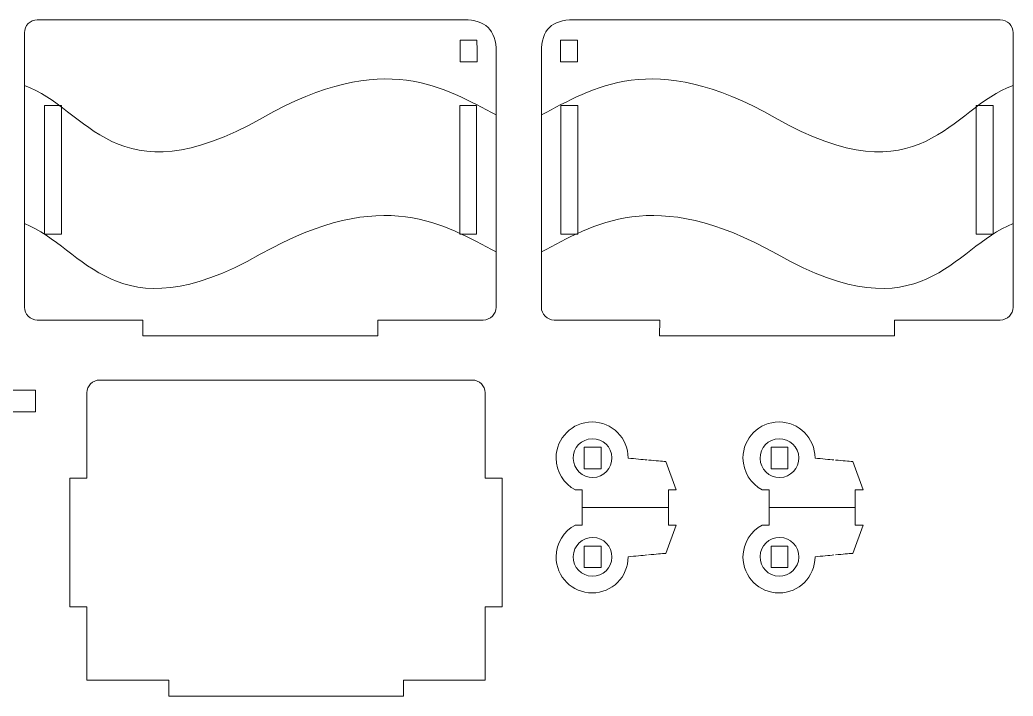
# Model space of a CAD drawing. Header units: millimetres. Extents: x -194 to 288, y -182 to 161.
# Drawn here: x -17.7 to 214.1, y -1.6 to 156.1 of the extents above; entities that cross this region are included whole.
import ezdxf

# ---------------------------------------------------------------- set-up
doc = ezdxf.new("R2010")
doc.units = ezdxf.units.MM
doc.header["$MEASUREMENT"] = 0
doc.layers.add('layer 1', color=7, linetype='Continuous')

msp = doc.modelspace()

# ---------------------------------------------------------------- linework, layer by layer
at = {"layer": 'layer 1', "color": 240, "lineweight": 20}
for points, knots in [([(86.0243, 156.1073), (90.9068, 156.1073), (93.4672, 153.8741), (93.4672, 148.6053), (93.4672, 148.6053), (93.4672, 148.6053), (93.4672, 89.1074), (93.4672, 89.1074), (93.4672, 89.1074), (93.4672, 87.4577), (92.117, 86.1073), (90.4672, 86.1073), (90.4672, 86.1073), (90.4672, 86.1073), (65.8552, 86.1073), (65.8552, 86.1073), (65.8552, 86.1073), (65.8552, 86.1073), (65.8654, 82.3888), (65.8654, 82.3888), (65.8654, 82.3888), (65.8654, 82.3888), (11.0358, 82.3889), (11.0358, 82.3889), (11.0358, 82.3889), (11.0358, 82.3889), (11.0432, 86.1073), (11.0432, 86.1073), (11.0432, 86.1073), (11.0432, 86.1073), (-13.6053, 86.1073), (-13.6053, 86.1073), (-13.6053, 86.1073), (-15.2551, 86.1073), (-16.6053, 87.4575), (-16.6053, 89.1074), (-16.6053, 89.1074), (-16.6053, 89.1074), (-16.6053, 153.1072), (-16.6053, 153.1072), (-16.6053, 153.1072), (-16.6053, 154.7571), (-15.2553, 156.1073), (-13.6053, 156.1073), (-13.6053, 156.1073), (-0.778, 156.1073), (16.5888, 156.1073), (34.1282, 156.1073), (34.1282, 156.1073), (53.0548, 156.1073), (72.1825, 156.1073), (86.0243, 156.1073)], [0, 0, 0, 0, 0.07142857, 0.07142857, 0.07142857, 0.07142857, 0.14285714, 0.14285714, 0.14285714, 0.14285714, 0.21428571, 0.21428571, 0.21428571, 0.21428571, 0.28571429, 0.28571429, 0.28571429, 0.28571429, 0.35714286, 0.35714286, 0.35714286, 0.35714286, 0.42857143, 0.42857143, 0.42857143, 0.42857143, 0.5, 0.5, 0.5, 0.5, 0.57142857, 0.57142857, 0.57142857, 0.57142857, 0.64285714, 0.64285714, 0.64285714, 0.64285714, 0.71428571, 0.71428571, 0.71428571, 0.71428571, 0.78571429, 0.78571429, 0.78571429, 0.78571429, 0.85714286, 0.85714286, 0.85714286, 0.85714286, 1, 1, 1, 1]), ([(111.4497, 156.1073), (106.5672, 156.1073), (104.0068, 153.8741), (104.0068, 148.6053), (104.0068, 148.6053), (104.0068, 148.6053), (104.0068, 89.1074), (104.0068, 89.1074), (104.0068, 89.1074), (104.0068, 87.4577), (105.357, 86.1073), (107.0068, 86.1073), (107.0068, 86.1073), (107.0068, 86.1073), (131.6188, 86.1073), (131.6188, 86.1073), (131.6188, 86.1073), (131.6188, 86.1073), (131.6086, 82.3888), (131.6086, 82.3888), (131.6086, 82.3888), (131.6086, 82.3888), (186.4382, 82.3889), (186.4382, 82.3889), (186.4382, 82.3889), (186.4382, 82.3889), (186.4308, 86.1073), (186.4308, 86.1073), (186.4308, 86.1073), (186.4308, 86.1073), (211.0793, 86.1073), (211.0793, 86.1073), (211.0793, 86.1073), (212.7291, 86.1073), (214.0793, 87.4575), (214.0793, 89.1074), (214.0793, 89.1074), (214.0793, 89.1074), (214.0793, 153.1072), (214.0793, 153.1072), (214.0793, 153.1072), (214.0793, 154.7571), (212.7293, 156.1073), (211.0793, 156.1073), (211.0793, 156.1073), (198.252, 156.1073), (180.8852, 156.1073), (163.3458, 156.1073), (163.3458, 156.1073), (144.4192, 156.1073), (125.2915, 156.1073), (111.4497, 156.1073)], [0, 0, 0, 0, 0.07142857, 0.07142857, 0.07142857, 0.07142857, 0.14285714, 0.14285714, 0.14285714, 0.14285714, 0.21428571, 0.21428571, 0.21428571, 0.21428571, 0.28571429, 0.28571429, 0.28571429, 0.28571429, 0.35714286, 0.35714286, 0.35714286, 0.35714286, 0.42857143, 0.42857143, 0.42857143, 0.42857143, 0.5, 0.5, 0.5, 0.5, 0.57142857, 0.57142857, 0.57142857, 0.57142857, 0.64285714, 0.64285714, 0.64285714, 0.64285714, 0.71428571, 0.71428571, 0.71428571, 0.71428571, 0.78571429, 0.78571429, 0.78571429, 0.78571429, 0.85714286, 0.85714286, 0.85714286, 0.85714286, 1, 1, 1, 1]), ([(88.9762, 151.3847), (88.9762, 151.3847), (85.0263, 151.356), (85.0263, 151.356), (85.0263, 151.356), (85.0263, 151.356), (85.0444, 148.8699), (85.0444, 148.8699), (85.0444, 148.8699), (85.0444, 148.8699), (85.0628, 146.3312), (85.0628, 146.3312), (85.0628, 146.3312), (85.0628, 146.3312), (89.0127, 146.3598), (89.0127, 146.3598), (89.0127, 146.3598), (89.0127, 146.3598), (88.9939, 148.948), (88.9939, 148.948), (88.9939, 148.948), (88.9939, 148.948), (88.9762, 151.3847), (88.9762, 151.3847)], [0, 0, 0, 0, 0.14285714, 0.14285714, 0.14285714, 0.14285714, 0.28571429, 0.28571429, 0.28571429, 0.28571429, 0.42857143, 0.42857143, 0.42857143, 0.42857143, 0.57142857, 0.57142857, 0.57142857, 0.57142857, 0.71428571, 0.71428571, 0.71428571, 0.71428571, 1, 1, 1, 1]), ([(108.4978, 151.3847), (108.4978, 151.3847), (112.4477, 151.356), (112.4477, 151.356), (112.4477, 151.356), (112.4477, 151.356), (112.4296, 148.8699), (112.4296, 148.8699), (112.4296, 148.8699), (112.4296, 148.8699), (112.4112, 146.3312), (112.4112, 146.3312), (112.4112, 146.3312), (112.4112, 146.3312), (108.4613, 146.3598), (108.4613, 146.3598), (108.4613, 146.3598), (108.4613, 146.3598), (108.4801, 148.948), (108.4801, 148.948), (108.4801, 148.948), (108.4801, 148.948), (108.4978, 151.3847), (108.4978, 151.3847)], [0, 0, 0, 0, 0.14285714, 0.14285714, 0.14285714, 0.14285714, 0.28571429, 0.28571429, 0.28571429, 0.28571429, 0.42857143, 0.42857143, 0.42857143, 0.42857143, 0.57142857, 0.57142857, 0.57142857, 0.57142857, 0.71428571, 0.71428571, 0.71428571, 0.71428571, 1, 1, 1, 1]), ([(-11.9319, 136.1073), (-11.9319, 136.1073), (-7.9819, 136.1073), (-7.9819, 136.1073), (-7.9819, 136.1073), (-7.9819, 136.1073), (-7.9819, 106.1073), (-7.9819, 106.1073), (-7.9819, 106.1073), (-7.9819, 106.1073), (-11.9319, 106.1073), (-11.9319, 106.1073), (-11.9319, 106.1073), (-11.9319, 106.1073), (-11.9319, 136.1073), (-11.9319, 136.1073)], [0, 0, 0, 0, 0.2, 0.2, 0.2, 0.2, 0.4, 0.4, 0.4, 0.4, 0.6, 0.6, 0.6, 0.6, 1, 1, 1, 1]), ([(84.9599, 136.1073), (84.9599, 136.1073), (88.9099, 136.1073), (88.9099, 136.1073), (88.9099, 136.1073), (88.9099, 136.1073), (88.9099, 106.1073), (88.9099, 106.1073), (88.9099, 106.1073), (88.9099, 106.1073), (84.9599, 106.1073), (84.9599, 106.1073), (84.9599, 106.1073), (84.9599, 106.1073), (84.9599, 136.1073), (84.9599, 136.1073)], [0, 0, 0, 0, 0.2, 0.2, 0.2, 0.2, 0.4, 0.4, 0.4, 0.4, 0.6, 0.6, 0.6, 0.6, 1, 1, 1, 1]), ([(112.5141, 136.1073), (112.5141, 136.1073), (108.5641, 136.1073), (108.5641, 136.1073), (108.5641, 136.1073), (108.5641, 136.1073), (108.5641, 106.1073), (108.5641, 106.1073), (108.5641, 106.1073), (108.5641, 106.1073), (112.5141, 106.1073), (112.5141, 106.1073), (112.5141, 106.1073), (112.5141, 106.1073), (112.5141, 136.1073), (112.5141, 136.1073)], [0, 0, 0, 0, 0.2, 0.2, 0.2, 0.2, 0.4, 0.4, 0.4, 0.4, 0.6, 0.6, 0.6, 0.6, 1, 1, 1, 1]), ([(209.4059, 136.1073), (209.4059, 136.1073), (205.4559, 136.1073), (205.4559, 136.1073), (205.4559, 136.1073), (205.4559, 136.1073), (205.4559, 106.1073), (205.4559, 106.1073), (205.4559, 106.1073), (205.4559, 106.1073), (209.4059, 106.1073), (209.4059, 106.1073), (209.4059, 106.1073), (209.4059, 106.1073), (209.4059, 136.1073), (209.4059, 136.1073)], [0, 0, 0, 0, 0.2, 0.2, 0.2, 0.2, 0.4, 0.4, 0.4, 0.4, 0.6, 0.6, 0.6, 0.6, 1, 1, 1, 1]), ([(-2.04, 2.1071), (-2.04, 2.1071), (17.0545, 2.1071), (17.0545, 2.1071), (17.0545, 2.1071), (17.0545, 2.1071), (17.0545, -1.6114), (17.0545, -1.6114), (17.0545, -1.6114), (17.0545, -1.6114), (71.8767, -1.6114), (71.8767, -1.6114), (71.8767, -1.6114), (71.8767, -1.6114), (71.8767, 2.1071), (71.8767, 2.1071), (71.8767, 2.1071), (71.8767, 2.1071), (90.9018, 2.1071), (90.9018, 2.1071), (90.9018, 2.1071), (90.9018, 2.1071), (90.9018, 19.2327), (90.9018, 19.2327), (90.9018, 19.2327), (90.9018, 19.2327), (94.8518, 19.2327), (94.8518, 19.2327), (94.8518, 19.2327), (94.8518, 19.2327), (94.8518, 49.2327), (94.8518, 49.2327), (94.8518, 49.2327), (94.8518, 49.2327), (90.9018, 49.2327), (90.9018, 49.2327), (90.9018, 49.2327), (90.9018, 49.2327), (90.9018, 69.1073), (90.9018, 69.1073), (90.9018, 69.1073), (90.9018, 70.7574), (89.5518, 72.1071), (87.9019, 72.1071), (87.9019, 72.1071), (87.9019, 72.1071), (0.9599, 72.1071), (0.9599, 72.1071), (0.9599, 72.1071), (-0.6899, 72.1071), (-2.04, 70.7572), (-2.04, 69.1073), (-2.04, 69.1073), (-2.04, 69.1073), (-2.04, 49.2326), (-2.04, 49.2326), (-2.04, 49.2326), (-2.04, 49.2326), (-5.99, 49.2326), (-5.99, 49.2326), (-5.99, 49.2326), (-5.99, 49.2326), (-5.99, 19.2326), (-5.99, 19.2326), (-5.99, 19.2326), (-5.99, 19.2326), (-2.04, 19.2326), (-2.04, 19.2326), (-2.04, 19.2326), (-2.04, 19.2326), (-2.04, 2.1071), (-2.04, 2.1071)], [0, 0, 0, 0, 0.05263158, 0.05263158, 0.05263158, 0.05263158, 0.10526316, 0.10526316, 0.10526316, 0.10526316, 0.15789474, 0.15789474, 0.15789474, 0.15789474, 0.21052632, 0.21052632, 0.21052632, 0.21052632, 0.26315789, 0.26315789, 0.26315789, 0.26315789, 0.31578947, 0.31578947, 0.31578947, 0.31578947, 0.36842105, 0.36842105, 0.36842105, 0.36842105, 0.42105263, 0.42105263, 0.42105263, 0.42105263, 0.47368421, 0.47368421, 0.47368421, 0.47368421, 0.52631579, 0.52631579, 0.52631579, 0.52631579, 0.57894737, 0.57894737, 0.57894737, 0.57894737, 0.63157895, 0.63157895, 0.63157895, 0.63157895, 0.68421053, 0.68421053, 0.68421053, 0.68421053, 0.73684211, 0.73684211, 0.73684211, 0.73684211, 0.78947368, 0.78947368, 0.78947368, 0.78947368, 0.84210526, 0.84210526, 0.84210526, 0.84210526, 0.89473684, 0.89473684, 0.89473684, 0.89473684, 1, 1, 1, 1]), ([(-22.6736, 64.6894), (-22.6736, 64.6894), (-13.9899, 64.6894), (-13.9899, 64.6894), (-13.9899, 64.6894), (-13.9899, 64.6894), (-13.9897, 69.7108), (-13.9897, 69.7108), (-13.9897, 69.7108), (-13.9897, 69.7108), (-22.6736, 69.7108), (-22.6736, 69.7108)], [0, 0, 0, 0, 0.25, 0.25, 0.25, 0.25, 0.5, 0.5, 0.5, 0.5, 1, 1, 1, 1]), ([(124.2574, 53.9095), (124.2573, 53.9145), (124.2574, 53.9196), (124.2573, 53.9247), (124.2573, 53.9247), (124.2574, 58.5644), (120.4963, 62.3254), (115.8566, 62.3254), (115.8566, 62.3254), (111.2169, 62.3254), (107.4559, 58.5644), (107.456, 53.9247), (107.456, 53.9247), (107.4559, 50.6988), (109.2742, 47.8975), (111.9415, 46.4901)], [0, 0, 0, 0, 0.2, 0.2, 0.2, 0.2, 0.4, 0.4, 0.4, 0.4, 0.6, 0.6, 0.6, 0.6, 1, 1, 1, 1]), ([(167.8542, 53.9095), (167.8541, 53.9145), (167.8542, 53.9196), (167.8541, 53.9247), (167.8541, 53.9247), (167.8542, 58.5644), (164.0931, 62.3254), (159.4534, 62.3254), (159.4534, 62.3254), (154.8137, 62.3254), (151.0527, 58.5644), (151.0528, 53.9247), (151.0528, 53.9247), (151.0527, 50.6988), (152.871, 47.8975), (155.5383, 46.4901)], [0, 0, 0, 0, 0.2, 0.2, 0.2, 0.2, 0.4, 0.4, 0.4, 0.4, 0.6, 0.6, 0.6, 0.6, 1, 1, 1, 1]), ([(120.4819, 53.9931), (120.4333, 56.4903), (118.3697, 58.4753), (115.8724, 58.4266), (115.8724, 58.4266), (113.3752, 58.3781), (111.3902, 56.3144), (111.4389, 53.8172), (111.4389, 53.8172), (111.4875, 51.32), (113.5511, 49.3349), (116.0483, 49.3835), (116.0483, 49.3835), (118.5456, 49.4322), (120.5306, 51.4958), (120.4819, 53.9931)], [0, 0, 0, 0, 0.2, 0.2, 0.2, 0.2, 0.4, 0.4, 0.4, 0.4, 0.6, 0.6, 0.6, 0.6, 1, 1, 1, 1]), ([(164.0787, 53.9931), (164.0301, 56.4903), (161.9665, 58.4753), (159.4692, 58.4266), (159.4692, 58.4266), (156.972, 58.3781), (154.987, 56.3144), (155.0357, 53.8172), (155.0357, 53.8172), (155.0843, 51.32), (157.1479, 49.3349), (159.6451, 49.3835), (159.6451, 49.3835), (162.1424, 49.4322), (164.1274, 51.4958), (164.0787, 53.9931)], [0, 0, 0, 0, 0.2, 0.2, 0.2, 0.2, 0.4, 0.4, 0.4, 0.4, 0.6, 0.6, 0.6, 0.6, 1, 1, 1, 1]), ([(113.9951, 51.3935), (113.9951, 51.3935), (117.9451, 51.3935), (117.9451, 51.3935), (117.9451, 51.3935), (117.9451, 51.3935), (117.945, 53.8797), (117.945, 53.8797), (117.945, 53.8797), (117.945, 53.8797), (117.945, 56.4184), (117.945, 56.4184), (117.945, 56.4184), (117.945, 56.4184), (113.995, 56.4185), (113.995, 56.4185), (113.995, 56.4185), (113.995, 56.4185), (113.995, 53.8302), (113.995, 53.8302), (113.995, 53.8302), (113.995, 53.8302), (113.9951, 51.3935), (113.9951, 51.3935)], [0, 0, 0, 0, 0.14285714, 0.14285714, 0.14285714, 0.14285714, 0.28571429, 0.28571429, 0.28571429, 0.28571429, 0.42857143, 0.42857143, 0.42857143, 0.42857143, 0.57142857, 0.57142857, 0.57142857, 0.57142857, 0.71428571, 0.71428571, 0.71428571, 0.71428571, 1, 1, 1, 1]), ([(157.5919, 51.3935), (157.5919, 51.3935), (161.5419, 51.3935), (161.5419, 51.3935), (161.5419, 51.3935), (161.5419, 51.3935), (161.5418, 53.8797), (161.5418, 53.8797), (161.5418, 53.8797), (161.5418, 53.8797), (161.5418, 56.4184), (161.5418, 56.4184), (161.5418, 56.4184), (161.5418, 56.4184), (157.5918, 56.4185), (157.5918, 56.4185), (157.5918, 56.4185), (157.5918, 56.4185), (157.5918, 53.8302), (157.5918, 53.8302), (157.5918, 53.8302), (157.5918, 53.8302), (157.5919, 51.3935), (157.5919, 51.3935)], [0, 0, 0, 0, 0.14285714, 0.14285714, 0.14285714, 0.14285714, 0.28571429, 0.28571429, 0.28571429, 0.28571429, 0.42857143, 0.42857143, 0.42857143, 0.42857143, 0.57142857, 0.57142857, 0.57142857, 0.57142857, 0.71428571, 0.71428571, 0.71428571, 0.71428571, 1, 1, 1, 1]), ([(133.6509, 42.3906), (133.6509, 42.3906), (133.6508, 46.4931), (133.6508, 46.4931), (133.6508, 46.4931), (133.6508, 46.4931), (135.4724, 46.4932), (135.4724, 46.4932), (135.4724, 46.4932), (135.4724, 46.4932), (133.0759, 53.0998), (133.0759, 53.0998), (133.0759, 53.0998), (132.0585, 53.1814), (130.7439, 53.2882), (129.0379, 53.4432)], [0, 0, 0, 0, 0.2, 0.2, 0.2, 0.2, 0.4, 0.4, 0.4, 0.4, 0.6, 0.6, 0.6, 0.6, 1, 1, 1, 1]), ([(177.2477, 42.3906), (177.2477, 42.3906), (177.2476, 46.4931), (177.2476, 46.4931), (177.2476, 46.4931), (177.2476, 46.4931), (179.0692, 46.4932), (179.0692, 46.4932), (179.0692, 46.4932), (179.0692, 46.4932), (176.6727, 53.0998), (176.6727, 53.0998), (176.6727, 53.0998), (175.6553, 53.1814), (174.3407, 53.2882), (172.6347, 53.4432)], [0, 0, 0, 0, 0.2, 0.2, 0.2, 0.2, 0.4, 0.4, 0.4, 0.4, 0.6, 0.6, 0.6, 0.6, 1, 1, 1, 1]), ([(111.8748, 46.4899), (111.8748, 46.4899), (113.5508, 46.4932), (113.5508, 46.4932), (113.5508, 46.4932), (113.5508, 46.4932), (113.5508, 42.3907), (113.5508, 42.3907)], [0, 0, 0, 0, 0.33333333, 0.33333333, 0.33333333, 0.33333333, 1, 1, 1, 1]), ([(155.4716, 46.4899), (155.4716, 46.4899), (157.1476, 46.4932), (157.1476, 46.4932), (157.1476, 46.4932), (157.1476, 46.4932), (157.1476, 42.3907), (157.1476, 42.3907)], [0, 0, 0, 0, 0.33333333, 0.33333333, 0.33333333, 0.33333333, 1, 1, 1, 1]), ([(111.8748, 38.2912), (111.8748, 38.2912), (113.5508, 38.288), (113.5508, 38.288), (113.5508, 38.288), (113.5508, 38.288), (113.5508, 42.3905), (113.5508, 42.3905)], [0, 0, 0, 0, 0.33333333, 0.33333333, 0.33333333, 0.33333333, 1, 1, 1, 1]), ([(113.5508, 42.3907), (113.5508, 42.3907), (113.5509, 42.4103), (113.5509, 42.4103), (113.5509, 42.4103), (113.5509, 42.4103), (133.6508, 42.4103), (133.6508, 42.4103)], [0, 0, 0, 0, 0.33333333, 0.33333333, 0.33333333, 0.33333333, 1, 1, 1, 1]), ([(133.6508, 42.3905), (133.6508, 42.3905), (133.6508, 38.288), (133.6508, 38.288), (133.6508, 38.288), (133.6508, 38.288), (135.4723, 38.288), (135.4723, 38.288), (135.4723, 38.288), (135.4723, 38.288), (133.0759, 31.6814), (133.0759, 31.6814), (133.0759, 31.6814), (132.0585, 31.5998), (130.7439, 31.493), (129.0379, 31.338)], [0, 0, 0, 0, 0.2, 0.2, 0.2, 0.2, 0.4, 0.4, 0.4, 0.4, 0.6, 0.6, 0.6, 0.6, 1, 1, 1, 1]), ([(155.4716, 38.2912), (155.4716, 38.2912), (157.1476, 38.288), (157.1476, 38.288), (157.1476, 38.288), (157.1476, 38.288), (157.1476, 42.3905), (157.1476, 42.3905)], [0, 0, 0, 0, 0.33333333, 0.33333333, 0.33333333, 0.33333333, 1, 1, 1, 1]), ([(157.1476, 42.3907), (157.1476, 42.3907), (157.1477, 42.4103), (157.1477, 42.4103), (157.1477, 42.4103), (157.1477, 42.4103), (177.2476, 42.4103), (177.2476, 42.4103)], [0, 0, 0, 0, 0.33333333, 0.33333333, 0.33333333, 0.33333333, 1, 1, 1, 1]), ([(177.2476, 42.3905), (177.2476, 42.3905), (177.2476, 38.288), (177.2476, 38.288), (177.2476, 38.288), (177.2476, 38.288), (179.0691, 38.288), (179.0691, 38.288), (179.0691, 38.288), (179.0691, 38.288), (176.6727, 31.6814), (176.6727, 31.6814), (176.6727, 31.6814), (175.6553, 31.5998), (174.3407, 31.493), (172.6347, 31.338)], [0, 0, 0, 0, 0.2, 0.2, 0.2, 0.2, 0.4, 0.4, 0.4, 0.4, 0.6, 0.6, 0.6, 0.6, 1, 1, 1, 1]), ([(124.2573, 30.8717), (124.2573, 30.8667), (124.2573, 30.8616), (124.2573, 30.8565), (124.2573, 30.8565), (124.2573, 26.2168), (120.4963, 22.4558), (115.8566, 22.4558), (115.8566, 22.4558), (111.2169, 22.4558), (107.4559, 26.2168), (107.4559, 30.8565), (107.4559, 30.8565), (107.4559, 34.0824), (109.2741, 36.8836), (111.9415, 38.291)], [0, 0, 0, 0, 0.2, 0.2, 0.2, 0.2, 0.4, 0.4, 0.4, 0.4, 0.6, 0.6, 0.6, 0.6, 1, 1, 1, 1]), ([(167.8541, 30.8717), (167.8541, 30.8667), (167.8541, 30.8616), (167.8541, 30.8565), (167.8541, 30.8565), (167.8541, 26.2168), (164.0931, 22.4558), (159.4534, 22.4558), (159.4534, 22.4558), (154.8137, 22.4558), (151.0527, 26.2168), (151.0527, 30.8565), (151.0527, 30.8565), (151.0527, 34.0824), (152.8709, 36.8836), (155.5383, 38.291)], [0, 0, 0, 0, 0.2, 0.2, 0.2, 0.2, 0.4, 0.4, 0.4, 0.4, 0.6, 0.6, 0.6, 0.6, 1, 1, 1, 1]), ([(120.4819, 30.7881), (120.4333, 28.2909), (118.3696, 26.3059), (115.8724, 26.3545), (115.8724, 26.3545), (113.3752, 26.4031), (111.3902, 28.4668), (111.4388, 30.964), (111.4388, 30.964), (111.4874, 33.4612), (113.5511, 35.4462), (116.0483, 35.3977), (116.0483, 35.3977), (118.5455, 35.349), (120.5305, 33.2854), (120.4819, 30.7881)], [0, 0, 0, 0, 0.2, 0.2, 0.2, 0.2, 0.4, 0.4, 0.4, 0.4, 0.6, 0.6, 0.6, 0.6, 1, 1, 1, 1]), ([(164.0787, 30.7881), (164.0301, 28.2909), (161.9664, 26.3059), (159.4692, 26.3545), (159.4692, 26.3545), (156.972, 26.4031), (154.987, 28.4668), (155.0356, 30.964), (155.0356, 30.964), (155.0842, 33.4612), (157.1479, 35.4462), (159.6451, 35.3977), (159.6451, 35.3977), (162.1423, 35.349), (164.1273, 33.2854), (164.0787, 30.7881)], [0, 0, 0, 0, 0.2, 0.2, 0.2, 0.2, 0.4, 0.4, 0.4, 0.4, 0.6, 0.6, 0.6, 0.6, 1, 1, 1, 1]), ([(113.995, 33.3877), (113.995, 33.3877), (117.945, 33.3877), (117.945, 33.3877), (117.945, 33.3877), (117.945, 33.3877), (117.945, 30.9015), (117.945, 30.9015), (117.945, 30.9015), (117.945, 30.9015), (117.945, 28.3627), (117.945, 28.3627), (117.945, 28.3627), (117.945, 28.3627), (113.995, 28.3627), (113.995, 28.3627), (113.995, 28.3627), (113.995, 28.3627), (113.995, 30.9509), (113.995, 30.9509), (113.995, 30.9509), (113.995, 30.9509), (113.995, 33.3877), (113.995, 33.3877)], [0, 0, 0, 0, 0.14285714, 0.14285714, 0.14285714, 0.14285714, 0.28571429, 0.28571429, 0.28571429, 0.28571429, 0.42857143, 0.42857143, 0.42857143, 0.42857143, 0.57142857, 0.57142857, 0.57142857, 0.57142857, 0.71428571, 0.71428571, 0.71428571, 0.71428571, 1, 1, 1, 1]), ([(157.5918, 33.3877), (157.5918, 33.3877), (161.5418, 33.3877), (161.5418, 33.3877), (161.5418, 33.3877), (161.5418, 33.3877), (161.5418, 30.9015), (161.5418, 30.9015), (161.5418, 30.9015), (161.5418, 30.9015), (161.5418, 28.3627), (161.5418, 28.3627), (161.5418, 28.3627), (161.5418, 28.3627), (157.5918, 28.3627), (157.5918, 28.3627), (157.5918, 28.3627), (157.5918, 28.3627), (157.5918, 30.9509), (157.5918, 30.9509), (157.5918, 30.9509), (157.5918, 30.9509), (157.5918, 33.3877), (157.5918, 33.3877)], [0, 0, 0, 0, 0.14285714, 0.14285714, 0.14285714, 0.14285714, 0.28571429, 0.28571429, 0.28571429, 0.28571429, 0.42857143, 0.42857143, 0.42857143, 0.42857143, 0.57142857, 0.57142857, 0.57142857, 0.57142857, 0.71428571, 0.71428571, 0.71428571, 0.71428571, 1, 1, 1, 1])]:
    msp.add_open_spline(points, degree=3, knots=knots, dxfattribs=at)
at = {"layer": 'layer 1', "color": 140, "lineweight": 20}
for points in [[(-16.6053, 140.7905), (-1.8059, 135.5942), (4.5633, 113.7668), (38.9499, 133.2906), (38.9499, 133.2906), (67.6288, 149.5737), (81.5855, 140.0981), (93.4672, 133.9251)], [(214.0793, 140.7905), (199.2799, 135.5942), (192.9107, 113.7668), (158.5241, 133.2906), (158.5241, 133.2906), (129.8452, 149.5737), (115.8885, 140.0981), (104.0068, 133.9251)], [(-16.6053, 108.6075), (-2.3229, 102.8885), (4.5099, 82.3017), (38.4311, 101.437), (38.4311, 101.437), (67.429, 117.7951), (81.4724, 108.1568), (93.4672, 101.9865)], [(214.0793, 108.6075), (199.7969, 102.8885), (192.9641, 82.3017), (159.0429, 101.437), (159.0429, 101.437), (130.045, 117.7951), (116.0016, 108.1568), (104.0068, 101.9865)]]:
    msp.add_open_spline(points, degree=3, knots=[0, 0, 0, 0, 0.33333333, 0.33333333, 0.33333333, 0.33333333, 1, 1, 1, 1], dxfattribs=at)
at = {"layer": 'layer 1', "color": 240, "lineweight": 20}
for points in [[(128.671, 53.4698), (127.5767, 53.5729), (125.8571, 53.744), (124.2574, 53.9095)], [(172.2678, 53.4698), (171.1735, 53.5729), (169.4539, 53.744), (167.8542, 53.9095)], [(113.5508, 42.3905), (113.5508, 42.3905), (113.5508, 42.3709), (113.5508, 42.3709)], [(133.6508, 42.4103), (133.6508, 42.4103), (133.6509, 42.3906), (133.6509, 42.3906)], [(133.6508, 42.3708), (133.6508, 42.3708), (133.6508, 42.3905), (133.6508, 42.3905)], [(157.1476, 42.3905), (157.1476, 42.3905), (157.1476, 42.3709), (157.1476, 42.3709)], [(177.2476, 42.4103), (177.2476, 42.4103), (177.2477, 42.3906), (177.2477, 42.3906)], [(177.2476, 42.3708), (177.2476, 42.3708), (177.2476, 42.3905), (177.2476, 42.3905)], [(128.671, 31.3114), (127.5767, 31.2083), (125.8571, 31.0372), (124.2573, 30.8717)], [(172.2678, 31.3114), (171.1735, 31.2083), (169.4539, 31.0372), (167.8541, 30.8717)]]:
    msp.add_open_spline(points, degree=3, dxfattribs=at)

doc.saveas('drawing.dxf')
